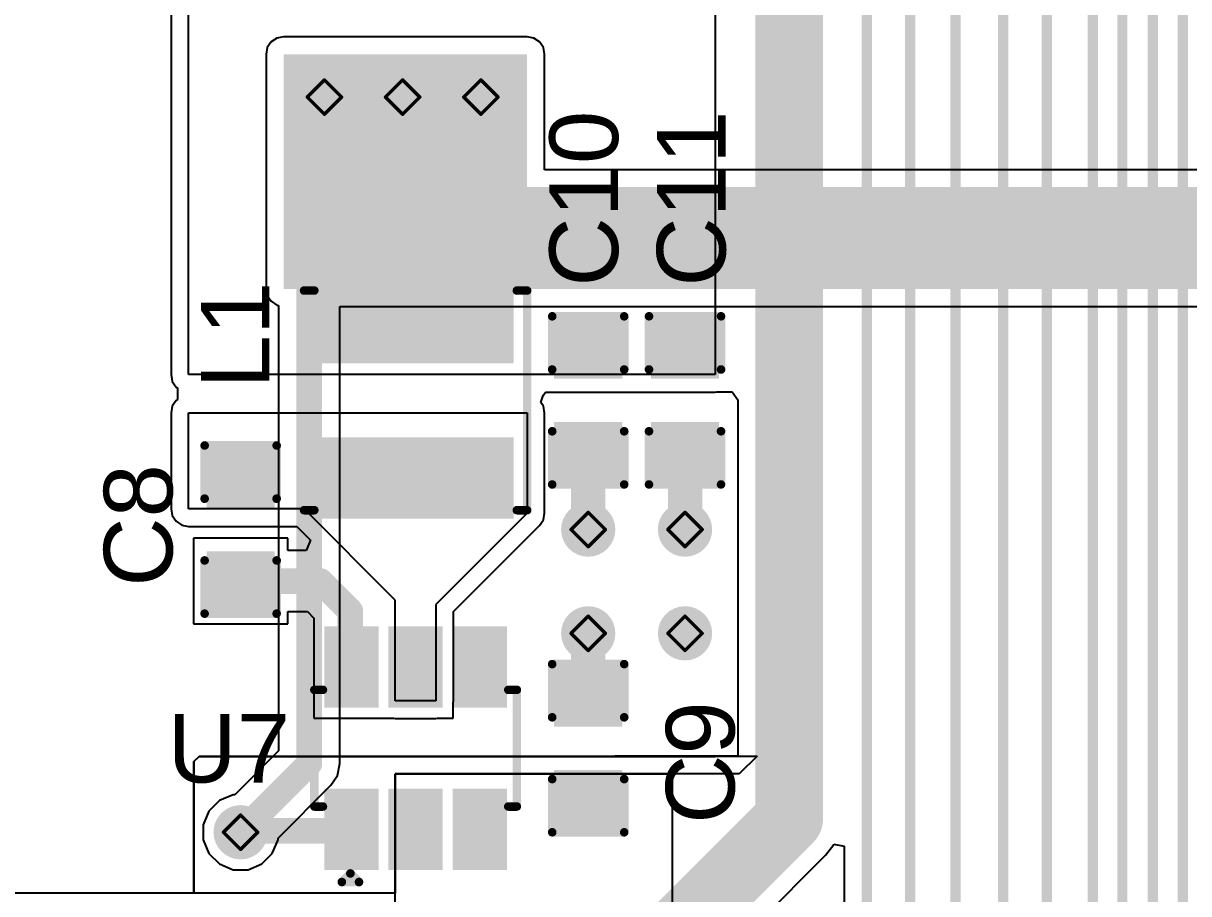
# Model space of a CAD drawing. Header units: inches. Extents: x -31 to 249, y -28 to 261.
# Drawn here: x 20.89 to 38.14, y 42.95 to 55.83 of the extents above; entities that cross this region are included whole.
import ezdxf

# ---------------------------------------------------------------- set-up
doc = ezdxf.new("R2010")
doc.units = ezdxf.units.IN
for name, color, linetype in [('Bottom Layer', 5, 'Continuous'), ('Bottom Solder', 6, 'Continuous'), ('Drill Drawing', 1, 'Continuous'), ('Top Layer', 1, 'Continuous'), ('Top Overlay', 2, 'Continuous'), ('Top Paste', 8, 'Continuous'), ('Top Solder', 216, 'Continuous'), ('Via Holes', 16, 'Continuous')]:
    doc.layers.add(name, color=color, linetype=linetype)
doc.styles.add('Arial', font='', dxfattribs={"height": 0.2})
doc.styles.get('Arial').set_extended_font_data('Arial')

# ---------------------------------------------------------------- blocks, each defined once
blk = doc.blocks.new('C___0603_6')
at = {"layer": 'Top Layer'}
for points in [[(-0.381, 0.445), (-0.381, -0.445), (-1.143, -0.445), (-1.143, 0.445)], [(1.143, 0.445), (1.143, -0.445), (0.381, -0.445), (0.381, 0.445)]]:
    blk.add_hatch(color=1, dxfattribs=at).paths.add_polyline_path(points)
at = {"layer": 'Top Paste'}
for points in [[(-0.381, 0.445), (-0.381, -0.445), (-1.143, -0.445), (-1.143, 0.445)], [(1.143, 0.445), (1.143, -0.445), (0.381, -0.445), (0.381, 0.445)]]:
    blk.add_hatch(color=8, dxfattribs=at).paths.add_polyline_path(points)
at = {"layer": 'Top Solder'}
for points in [[(-0.321, 0.504), (-0.321, -0.504), (-1.203, -0.504), (-1.203, 0.504)], [(1.203, 0.504), (1.203, -0.504), (0.321, -0.504), (0.321, 0.504)]]:
    blk.add_hatch(color=216, dxfattribs=at).paths.add_polyline_path(points)
at = {"layer": 'Top Overlay'}
for points in [[(-0.457, 0.533, 0.127, 0.127, 0), (-1.245, 0.533, 0.127, 0.127, 0)], [(-1.245, -0.533, 0.127, 0.127, 0), (-1.245, 0.533, 0.127, 0.127, 0)], [(1.245, 0.533, 0.127, 0.127, 0), (0.457, 0.533, 0.127, 0.127, 0)], [(1.245, -0.533, 0.127, 0.127, 0), (1.245, 0.533, 0.127, 0.127, 0)], [(-0.457, -0.533, 0.127, 0.127, 0), (-1.245, -0.533, 0.127, 0.127, 0)], [(1.245, -0.533, 0.127, 0.127, 0), (0.457, -0.533, 0.127, 0.127, 0)]]:
    blk.add_lwpolyline(points, format="xyseb", dxfattribs=at)
for points in [[(-1.276, 0.533, 0.0635, 0.0635, 1), (-1.213, 0.533, 0.0635, 0.0635, 1)], [(-1.276, 0.533, 0.0635, 0.0635, 1), (-1.213, 0.533, 0.0635, 0.0635, 1)], [(-0.489, 0.533, 0.0635, 0.0635, 1), (-0.425, 0.533, 0.0635, 0.0635, 1)], [(0.425, 0.533, 0.0635, 0.0635, 1), (0.489, 0.533, 0.0635, 0.0635, 1)], [(1.213, 0.533, 0.0635, 0.0635, 1), (1.276, 0.533, 0.0635, 0.0635, 1)], [(1.213, 0.533, 0.0635, 0.0635, 1), (1.276, 0.533, 0.0635, 0.0635, 1)], [(-1.276, -0.533, 0.0635, 0.0635, 1), (-1.213, -0.533, 0.0635, 0.0635, 1)], [(-1.276, -0.533, 0.0635, 0.0635, 1), (-1.213, -0.533, 0.0635, 0.0635, 1)], [(-0.489, -0.533, 0.0635, 0.0635, 1), (-0.425, -0.533, 0.0635, 0.0635, 1)], [(0.425, -0.533, 0.0635, 0.0635, 1), (0.489, -0.533, 0.0635, 0.0635, 1)], [(1.213, -0.533, 0.0635, 0.0635, 1), (1.276, -0.533, 0.0635, 0.0635, 1)], [(1.213, -0.533, 0.0635, 0.0635, 1), (1.276, -0.533, 0.0635, 0.0635, 1)]]:
    blk.add_lwpolyline(points, format="xyseb", close=True, dxfattribs=at)
blk = doc.blocks.new('C___0603_10')
at = {"layer": 'Top Layer'}
for points in [[(-0.381, 0.445), (-0.381, -0.445), (-1.143, -0.445), (-1.143, 0.445)], [(1.143, 0.445), (1.143, -0.445), (0.381, -0.445), (0.381, 0.445)]]:
    blk.add_hatch(color=1, dxfattribs=at).paths.add_polyline_path(points)
at = {"layer": 'Top Paste'}
for points in [[(-0.381, 0.445), (-0.381, -0.445), (-1.143, -0.445), (-1.143, 0.445)], [(1.143, 0.445), (1.143, -0.445), (0.381, -0.445), (0.381, 0.445)]]:
    blk.add_hatch(color=8, dxfattribs=at).paths.add_polyline_path(points)
at = {"layer": 'Top Solder'}
for points in [[(-0.321, 0.504), (-0.321, -0.504), (-1.203, -0.504), (-1.203, 0.504)], [(1.203, 0.504), (1.203, -0.504), (0.321, -0.504), (0.321, 0.504)]]:
    blk.add_hatch(color=216, dxfattribs=at).paths.add_polyline_path(points)
at = {"layer": 'Top Overlay'}
for points in [[(-1.245, 0.533, 0.127, 0.127, 0), (-0.457, 0.533, 0.127, 0.127, 0)], [(-1.245, 0.533, 0.127, 0.127, 0), (-1.245, -0.533, 0.127, 0.127, 0)], [(0.457, 0.533, 0.127, 0.127, 0), (1.245, 0.533, 0.127, 0.127, 0)], [(1.245, 0.533, 0.127, 0.127, 0), (1.245, -0.533, 0.127, 0.127, 0)], [(-1.245, -0.533, 0.127, 0.127, 0), (-0.457, -0.533, 0.127, 0.127, 0)], [(0.457, -0.533, 0.127, 0.127, 0), (1.245, -0.533, 0.127, 0.127, 0)]]:
    blk.add_lwpolyline(points, format="xyseb", dxfattribs=at)
for points in [[(-1.276, 0.533, 0.0635, 0.0635, 1), (-1.213, 0.533, 0.0635, 0.0635, 1)], [(-1.276, 0.533, 0.0635, 0.0635, 1), (-1.213, 0.533, 0.0635, 0.0635, 1)], [(-0.489, 0.533, 0.0635, 0.0635, 1), (-0.425, 0.533, 0.0635, 0.0635, 1)], [(0.425, 0.533, 0.0635, 0.0635, 1), (0.489, 0.533, 0.0635, 0.0635, 1)], [(1.213, 0.533, 0.0635, 0.0635, 1), (1.276, 0.533, 0.0635, 0.0635, 1)], [(1.213, 0.533, 0.0635, 0.0635, 1), (1.276, 0.533, 0.0635, 0.0635, 1)], [(-1.276, -0.533, 0.0635, 0.0635, 1), (-1.213, -0.533, 0.0635, 0.0635, 1)], [(-1.276, -0.533, 0.0635, 0.0635, 1), (-1.213, -0.533, 0.0635, 0.0635, 1)], [(-0.489, -0.533, 0.0635, 0.0635, 1), (-0.425, -0.533, 0.0635, 0.0635, 1)], [(0.425, -0.533, 0.0635, 0.0635, 1), (0.489, -0.533, 0.0635, 0.0635, 1)], [(1.213, -0.533, 0.0635, 0.0635, 1), (1.276, -0.533, 0.0635, 0.0635, 1)], [(1.213, -0.533, 0.0635, 0.0635, 1), (1.276, -0.533, 0.0635, 0.0635, 1)]]:
    blk.add_lwpolyline(points, format="xyseb", close=True, dxfattribs=at)
blk = doc.blocks.new('C___0603_11')
at = {"layer": 'Top Layer'}
for points in [[(-0.381, 0.445), (-0.381, -0.445), (-1.143, -0.445), (-1.143, 0.445)], [(1.143, 0.445), (1.143, -0.445), (0.381, -0.445), (0.381, 0.445)]]:
    blk.add_hatch(color=1, dxfattribs=at).paths.add_polyline_path(points)
at = {"layer": 'Top Paste'}
for points in [[(-0.381, 0.445), (-0.381, -0.445), (-1.143, -0.445), (-1.143, 0.445)], [(1.143, 0.445), (1.143, -0.445), (0.381, -0.445), (0.381, 0.445)]]:
    blk.add_hatch(color=8, dxfattribs=at).paths.add_polyline_path(points)
at = {"layer": 'Top Solder'}
for points in [[(-0.321, 0.504), (-0.321, -0.504), (-1.203, -0.504), (-1.203, 0.504)], [(1.203, 0.504), (1.203, -0.504), (0.321, -0.504), (0.321, 0.504)]]:
    blk.add_hatch(color=216, dxfattribs=at).paths.add_polyline_path(points)
at = {"layer": 'Top Overlay'}
for points in [[(-1.245, 0.533, 0.127, 0.127, 0), (-0.457, 0.533, 0.127, 0.127, 0)], [(-1.245, 0.533, 0.127, 0.127, 0), (-1.245, -0.533, 0.127, 0.127, 0)], [(0.457, 0.533, 0.127, 0.127, 0), (1.245, 0.533, 0.127, 0.127, 0)], [(1.245, 0.533, 0.127, 0.127, 0), (1.245, -0.533, 0.127, 0.127, 0)], [(-1.245, -0.533, 0.127, 0.127, 0), (-0.457, -0.533, 0.127, 0.127, 0)], [(0.457, -0.533, 0.127, 0.127, 0), (1.245, -0.533, 0.127, 0.127, 0)]]:
    blk.add_lwpolyline(points, format="xyseb", dxfattribs=at)
for points in [[(-1.276, 0.533, 0.0635, 0.0635, 1), (-1.213, 0.533, 0.0635, 0.0635, 1)], [(-1.276, 0.533, 0.0635, 0.0635, 1), (-1.213, 0.533, 0.0635, 0.0635, 1)], [(-0.489, 0.533, 0.0635, 0.0635, 1), (-0.425, 0.533, 0.0635, 0.0635, 1)], [(0.425, 0.533, 0.0635, 0.0635, 1), (0.489, 0.533, 0.0635, 0.0635, 1)], [(1.213, 0.533, 0.0635, 0.0635, 1), (1.276, 0.533, 0.0635, 0.0635, 1)], [(1.213, 0.533, 0.0635, 0.0635, 1), (1.276, 0.533, 0.0635, 0.0635, 1)], [(-1.276, -0.533, 0.0635, 0.0635, 1), (-1.213, -0.533, 0.0635, 0.0635, 1)], [(-1.276, -0.533, 0.0635, 0.0635, 1), (-1.213, -0.533, 0.0635, 0.0635, 1)], [(-0.489, -0.533, 0.0635, 0.0635, 1), (-0.425, -0.533, 0.0635, 0.0635, 1)], [(0.425, -0.533, 0.0635, 0.0635, 1), (0.489, -0.533, 0.0635, 0.0635, 1)], [(1.213, -0.533, 0.0635, 0.0635, 1), (1.276, -0.533, 0.0635, 0.0635, 1)], [(1.213, -0.533, 0.0635, 0.0635, 1), (1.276, -0.533, 0.0635, 0.0635, 1)]]:
    blk.add_lwpolyline(points, format="xyseb", close=True, dxfattribs=at)
blk = doc.blocks.new('TSOT_23_6_16')
at = {"layer": 'Top Layer'}
for points in [[(-1.7, 1.25), (-0.7, 1.25), (-0.7, 0.65), (-1.7, 0.65)], [(0.7, 1.25), (1.7, 1.25), (1.7, 0.65), (0.7, 0.65)], [(-1.7, 0.3), (-0.7, 0.3), (-0.7, -0.3), (-1.7, -0.3)], [(0.7, 0.3), (1.7, 0.3), (1.7, -0.3), (0.7, -0.3)], [(-1.7, -0.65), (-0.7, -0.65), (-0.7, -1.25), (-1.7, -1.25)], [(0.7, -0.65), (1.7, -0.65), (1.7, -1.25), (0.7, -1.25)]]:
    blk.add_hatch(color=1, dxfattribs=at).paths.add_polyline_path(points)
at = {"layer": 'Top Paste'}
for points in [[(-1.7, 1.25), (-0.7, 1.25), (-0.7, 0.65), (-1.7, 0.65)], [(0.7, 1.25), (1.7, 1.25), (1.7, 0.65), (0.7, 0.65)], [(-1.7, 0.3), (-0.7, 0.3), (-0.7, -0.3), (-1.7, -0.3)], [(0.7, 0.3), (1.7, 0.3), (1.7, -0.3), (0.7, -0.3)], [(-1.7, -0.65), (-0.7, -0.65), (-0.7, -1.25), (-1.7, -1.25)], [(0.7, -0.65), (1.7, -0.65), (1.7, -1.25), (0.7, -1.25)]]:
    blk.add_hatch(color=8, dxfattribs=at).paths.add_polyline_path(points)
at = {"layer": 'Top Solder'}
for points in [[(-1.802, 1.352), (-0.598, 1.352), (-0.598, 0.548), (-1.802, 0.548)], [(0.598, 1.352), (1.802, 1.352), (1.802, 0.548), (0.598, 0.548)], [(-1.802, 0.402), (-0.598, 0.402), (-0.598, -0.402), (-1.802, -0.402)], [(0.598, 0.402), (1.802, 0.402), (1.802, -0.402), (0.598, -0.402)], [(-1.802, -0.548), (-0.598, -0.548), (-0.598, -1.352), (-1.802, -1.352)], [(0.598, -0.548), (1.802, -0.548), (1.802, -1.352), (0.598, -1.352)]]:
    blk.add_hatch(color=216, dxfattribs=at).paths.add_polyline_path(points)
at = {"layer": 'Top Overlay'}
for points in [[(-0.864, 1.499, 0.127, 0.127, 0), (-0.864, 1.372, 0.127, 0.127, 0)], [(-0.864, 1.499, 0.127, 0.127, 0), (0.864, 1.499, 0.127, 0.127, 0)], [(0.864, 1.499, 0.127, 0.127, 0), (0.864, 1.372, 0.127, 0.127, 0)], [(-1.981, 1.092, 0.127, 0.127, 0), (-1.854, 0.965, 0.127, 0.127, 0)], [(-1.981, 1.092, 0.127, 0.127, 0), (-1.981, 0.838, 0.127, 0.127, 0)], [(-1.854, 0.965, 0.127, 0.127, 0), (-1.981, 0.838, 0.127, 0.127, 0)], [(-0.864, -1.372, 0.127, 0.127, 0), (-0.864, -1.499, 0.127, 0.127, 0)], [(0.864, -1.372, 0.127, 0.127, 0), (0.864, -1.499, 0.127, 0.127, 0)], [(-0.864, -1.499, 0.127, 0.127, 0), (0.864, -1.499, 0.127, 0.127, 0)]]:
    blk.add_lwpolyline(points, format="xyseb", dxfattribs=at)
for points in [[(-0.895, 1.499, 0.0635, 0.0635, 1), (-0.832, 1.499, 0.0635, 0.0635, 1)], [(-0.895, 1.499, 0.0635, 0.0635, 1), (-0.832, 1.499, 0.0635, 0.0635, 1)], [(0.832, 1.499, 0.0635, 0.0635, 1), (0.895, 1.499, 0.0635, 0.0635, 1)], [(0.832, 1.499, 0.0635, 0.0635, 1), (0.895, 1.499, 0.0635, 0.0635, 1)], [(-0.895, 1.372, 0.0635, 0.0635, 1), (-0.832, 1.372, 0.0635, 0.0635, 1)], [(0.832, 1.372, 0.0635, 0.0635, 1), (0.895, 1.372, 0.0635, 0.0635, 1)], [(-2.013, 1.092, 0.0635, 0.0635, 1), (-1.949, 1.092, 0.0635, 0.0635, 1)], [(-2.013, 1.092, 0.0635, 0.0635, 1), (-1.949, 1.092, 0.0635, 0.0635, 1)], [(-2.013, 0.838, 0.0635, 0.0635, 1), (-1.949, 0.838, 0.0635, 0.0635, 1)], [(-2.013, 0.838, 0.0635, 0.0635, 1), (-1.949, 0.838, 0.0635, 0.0635, 1)], [(-1.886, 0.965, 0.0635, 0.0635, 1), (-1.822, 0.965, 0.0635, 0.0635, 1)], [(-1.886, 0.965, 0.0635, 0.0635, 1), (-1.822, 0.965, 0.0635, 0.0635, 1)], [(-0.895, -1.372, 0.0635, 0.0635, 1), (-0.832, -1.372, 0.0635, 0.0635, 1)], [(0.832, -1.372, 0.0635, 0.0635, 1), (0.895, -1.372, 0.0635, 0.0635, 1)], [(-0.895, -1.499, 0.0635, 0.0635, 1), (-0.832, -1.499, 0.0635, 0.0635, 1)], [(-0.895, -1.499, 0.0635, 0.0635, 1), (-0.832, -1.499, 0.0635, 0.0635, 1)], [(0.832, -1.499, 0.0635, 0.0635, 1), (0.895, -1.499, 0.0635, 0.0635, 1)], [(0.832, -1.499, 0.0635, 0.0635, 1), (0.895, -1.499, 0.0635, 0.0635, 1)]]:
    blk.add_lwpolyline(points, format="xyseb", close=True, dxfattribs=at)
blk = doc.blocks.new('SWPA3015S4R7MT__30')
at = {"layer": 'Top Layer'}
for points in [[(-1.65, 1.35), (-0.65, 1.35), (-0.65, -1.35), (-1.65, -1.35)], [(0.65, 1.35), (1.65, 1.35), (1.65, -1.35), (0.65, -1.35)]]:
    blk.add_hatch(color=1, dxfattribs=at).paths.add_polyline_path(points)
at = {"layer": 'Top Paste'}
for points in [[(-1.65, 1.35), (-0.65, 1.35), (-0.65, -1.35), (-1.65, -1.35)], [(0.65, 1.35), (1.65, 1.35), (1.65, -1.35), (0.65, -1.35)]]:
    blk.add_hatch(color=8, dxfattribs=at).paths.add_polyline_path(points)
at = {"layer": 'Top Solder'}
for points in [[(-1.752, 1.452), (-0.548, 1.452), (-0.548, -1.452), (-1.752, -1.452)], [(0.548, 1.452), (1.752, 1.452), (1.752, -1.452), (0.548, -1.452)]]:
    blk.add_hatch(color=216, dxfattribs=at).paths.add_polyline_path(points)
at = {"layer": 'Top Overlay'}
for points in [[(-1.626, 1.651, 0.127, 0.127, 0), (-1.626, 1.499, 0.127, 0.127, 0)], [(-1.626, 1.651, 0.127, 0.127, 0), (1.626, 1.651, 0.127, 0.127, 0)], [(1.626, 1.651, 0.127, 0.127, 0), (1.626, 1.499, 0.127, 0.127, 0)], [(-1.626, -1.499, 0.127, 0.127, 0), (-1.626, -1.651, 0.127, 0.127, 0)], [(1.626, -1.499, 0.127, 0.127, 0), (1.626, -1.651, 0.127, 0.127, 0)], [(-1.626, -1.651, 0.127, 0.127, 0), (1.626, -1.651, 0.127, 0.127, 0)]]:
    blk.add_lwpolyline(points, format="xyseb", dxfattribs=at)
for points in [[(-1.657, 1.651, 0.0635, 0.0635, 1), (-1.594, 1.651, 0.0635, 0.0635, 1)], [(-1.657, 1.651, 0.0635, 0.0635, 1), (-1.594, 1.651, 0.0635, 0.0635, 1)], [(-1.657, 1.499, 0.0635, 0.0635, 1), (-1.594, 1.499, 0.0635, 0.0635, 1)], [(1.594, 1.651, 0.0635, 0.0635, 1), (1.657, 1.651, 0.0635, 0.0635, 1)], [(1.594, 1.651, 0.0635, 0.0635, 1), (1.657, 1.651, 0.0635, 0.0635, 1)], [(1.594, 1.499, 0.0635, 0.0635, 1), (1.657, 1.499, 0.0635, 0.0635, 1)], [(-1.657, -1.499, 0.0635, 0.0635, 1), (-1.594, -1.499, 0.0635, 0.0635, 1)], [(1.594, -1.499, 0.0635, 0.0635, 1), (1.657, -1.499, 0.0635, 0.0635, 1)], [(-1.657, -1.651, 0.0635, 0.0635, 1), (-1.594, -1.651, 0.0635, 0.0635, 1)], [(-1.657, -1.651, 0.0635, 0.0635, 1), (-1.594, -1.651, 0.0635, 0.0635, 1)], [(1.594, -1.651, 0.0635, 0.0635, 1), (1.657, -1.651, 0.0635, 0.0635, 1)], [(1.594, -1.651, 0.0635, 0.0635, 1), (1.657, -1.651, 0.0635, 0.0635, 1)]]:
    blk.add_lwpolyline(points, format="xyseb", close=True, dxfattribs=at)
blk = doc.blocks.new('C___0603_35')
at = {"layer": 'Top Layer'}
for points in [[(-0.381, 0.445), (-0.381, -0.445), (-1.143, -0.445), (-1.143, 0.445)], [(1.143, 0.445), (1.143, -0.445), (0.381, -0.445), (0.381, 0.445)]]:
    blk.add_hatch(color=1, dxfattribs=at).paths.add_polyline_path(points)
at = {"layer": 'Top Paste'}
for points in [[(-0.381, 0.445), (-0.381, -0.445), (-1.143, -0.445), (-1.143, 0.445)], [(1.143, 0.445), (1.143, -0.445), (0.381, -0.445), (0.381, 0.445)]]:
    blk.add_hatch(color=8, dxfattribs=at).paths.add_polyline_path(points)
at = {"layer": 'Top Solder'}
for points in [[(-0.321, 0.504), (-0.321, -0.504), (-1.203, -0.504), (-1.203, 0.504)], [(1.203, 0.504), (1.203, -0.504), (0.321, -0.504), (0.321, 0.504)]]:
    blk.add_hatch(color=216, dxfattribs=at).paths.add_polyline_path(points)
at = {"layer": 'Top Overlay'}
for points in [[(-0.457, 0.533, 0.127, 0.127, 0), (-1.245, 0.533, 0.127, 0.127, 0)], [(-1.245, -0.533, 0.127, 0.127, 0), (-1.245, 0.533, 0.127, 0.127, 0)], [(1.245, 0.533, 0.127, 0.127, 0), (0.457, 0.533, 0.127, 0.127, 0)], [(1.245, -0.533, 0.127, 0.127, 0), (1.245, 0.533, 0.127, 0.127, 0)], [(-0.457, -0.533, 0.127, 0.127, 0), (-1.245, -0.533, 0.127, 0.127, 0)], [(1.245, -0.533, 0.127, 0.127, 0), (0.457, -0.533, 0.127, 0.127, 0)]]:
    blk.add_lwpolyline(points, format="xyseb", dxfattribs=at)
for points in [[(-1.276, 0.533, 0.0635, 0.0635, 1), (-1.213, 0.533, 0.0635, 0.0635, 1)], [(-1.276, 0.533, 0.0635, 0.0635, 1), (-1.213, 0.533, 0.0635, 0.0635, 1)], [(-0.489, 0.533, 0.0635, 0.0635, 1), (-0.425, 0.533, 0.0635, 0.0635, 1)], [(0.425, 0.533, 0.0635, 0.0635, 1), (0.489, 0.533, 0.0635, 0.0635, 1)], [(1.213, 0.533, 0.0635, 0.0635, 1), (1.276, 0.533, 0.0635, 0.0635, 1)], [(1.213, 0.533, 0.0635, 0.0635, 1), (1.276, 0.533, 0.0635, 0.0635, 1)], [(-1.276, -0.533, 0.0635, 0.0635, 1), (-1.213, -0.533, 0.0635, 0.0635, 1)], [(-1.276, -0.533, 0.0635, 0.0635, 1), (-1.213, -0.533, 0.0635, 0.0635, 1)], [(-0.489, -0.533, 0.0635, 0.0635, 1), (-0.425, -0.533, 0.0635, 0.0635, 1)], [(0.425, -0.533, 0.0635, 0.0635, 1), (0.489, -0.533, 0.0635, 0.0635, 1)], [(1.213, -0.533, 0.0635, 0.0635, 1), (1.276, -0.533, 0.0635, 0.0635, 1)], [(1.213, -0.533, 0.0635, 0.0635, 1), (1.276, -0.533, 0.0635, 0.0635, 1)]]:
    blk.add_lwpolyline(points, format="xyseb", close=True, dxfattribs=at)

msp = doc.modelspace()

# ---------------------------------------------------------------- hatches: boundary and pattern name
at = {"layer": 'Bottom Layer'}
for points in [[(24.74, 51.898), (28.346, 51.898), (28.346, 55.372), (24.74, 55.372)], [(24.74, 51.898), (59.22, 51.898), (59.22, 53.404), (24.74, 53.404)]]:
    msp.add_hatch(color=5, dxfattribs=at).paths.add_polyline_path(points)
h = msp.add_hatch(color=5, dxfattribs=at)
edge = h.paths.add_edge_path()
edge.add_arc((25.345, 54.737), 0.3, 0, 360)
h = msp.add_hatch(color=5, dxfattribs=at)
edge = h.paths.add_edge_path()
edge.add_arc((26.503, 54.737), 0.3, 0, 360)
h = msp.add_hatch(color=5, dxfattribs=at)
edge = h.paths.add_edge_path()
edge.add_arc((27.661, 54.737), 0.3, 0, 360)
h = msp.add_hatch(color=5, dxfattribs=at)
edge = h.paths.add_edge_path()
edge.add_arc((29.25, 48.336), 0.3, 0, 360)
h = msp.add_hatch(color=5, dxfattribs=at)
edge = h.paths.add_edge_path()
edge.add_arc((30.683, 48.336), 0.3, 0, 360)
h = msp.add_hatch(color=5, dxfattribs=at)
edge = h.paths.add_edge_path()
edge.add_arc((29.25, 46.8), 0.3, 0, 360)
h = msp.add_hatch(color=5, dxfattribs=at)
edge = h.paths.add_edge_path()
edge.add_arc((30.683, 46.8), 0.3, 0, 360)
h = msp.add_hatch(color=5, dxfattribs=at)
edge = h.paths.add_edge_path()
edge.add_arc((24.105, 43.856), 0.3, 0, 360)
at = {"layer": 'Bottom Solder'}
h = msp.add_hatch(color=6, dxfattribs=at)
edge = h.paths.add_edge_path()
edge.add_arc((25.345, 54.737), 0.402, 0, 360)
h = msp.add_hatch(color=6, dxfattribs=at)
edge = h.paths.add_edge_path()
edge.add_arc((26.503, 54.737), 0.402, 0, 360)
h = msp.add_hatch(color=6, dxfattribs=at)
edge = h.paths.add_edge_path()
edge.add_arc((27.661, 54.737), 0.402, 0, 360)
h = msp.add_hatch(color=6, dxfattribs=at)
edge = h.paths.add_edge_path()
edge.add_arc((29.25, 48.336), 0.402, 0, 360)
h = msp.add_hatch(color=6, dxfattribs=at)
edge = h.paths.add_edge_path()
edge.add_arc((30.683, 48.336), 0.402, 0, 360)
h = msp.add_hatch(color=6, dxfattribs=at)
edge = h.paths.add_edge_path()
edge.add_arc((29.25, 46.8), 0.402, 0, 360)
h = msp.add_hatch(color=6, dxfattribs=at)
edge = h.paths.add_edge_path()
edge.add_arc((30.683, 46.8), 0.402, 0, 360)
h = msp.add_hatch(color=6, dxfattribs=at)
edge = h.paths.add_edge_path()
edge.add_arc((24.105, 43.856), 0.402, 0, 360)
at = {"layer": 'Top Layer'}
h = msp.add_hatch(color=1, dxfattribs=at)
edge = h.paths.add_edge_path()
edge.add_arc((25.345, 54.737), 0.3, 0, 360)
h = msp.add_hatch(color=1, dxfattribs=at)
edge = h.paths.add_edge_path()
edge.add_arc((26.503, 54.737), 0.3, 0, 360)
h = msp.add_hatch(color=1, dxfattribs=at)
edge = h.paths.add_edge_path()
edge.add_arc((27.661, 54.737), 0.3, 0, 360)
h = msp.add_hatch(color=1, dxfattribs=at)
edge = h.paths.add_edge_path()
edge.add_arc((29.25, 48.336), 0.3, 0, 360)
h = msp.add_hatch(color=1, dxfattribs=at)
edge = h.paths.add_edge_path()
edge.add_arc((30.683, 48.336), 0.3, 0, 360)
h = msp.add_hatch(color=1, dxfattribs=at)
edge = h.paths.add_edge_path()
edge.add_arc((29.25, 46.8), 0.3, 0, 360)
h = msp.add_hatch(color=1, dxfattribs=at)
edge = h.paths.add_edge_path()
edge.add_arc((30.683, 46.8), 0.3, 0, 360)
h = msp.add_hatch(color=1, dxfattribs=at)
edge = h.paths.add_edge_path()
edge.add_arc((24.105, 43.856), 0.3, 0, 360)
at = {"layer": 'Top Solder'}
h = msp.add_hatch(color=216, dxfattribs=at)
edge = h.paths.add_edge_path()
edge.add_arc((25.345, 54.737), 0.402, 0, 360)
h = msp.add_hatch(color=216, dxfattribs=at)
edge = h.paths.add_edge_path()
edge.add_arc((26.503, 54.737), 0.402, 0, 360)
h = msp.add_hatch(color=216, dxfattribs=at)
edge = h.paths.add_edge_path()
edge.add_arc((27.661, 54.737), 0.402, 0, 360)
h = msp.add_hatch(color=216, dxfattribs=at)
edge = h.paths.add_edge_path()
edge.add_arc((29.25, 48.336), 0.402, 0, 360)
h = msp.add_hatch(color=216, dxfattribs=at)
edge = h.paths.add_edge_path()
edge.add_arc((30.683, 48.336), 0.402, 0, 360)
h = msp.add_hatch(color=216, dxfattribs=at)
edge = h.paths.add_edge_path()
edge.add_arc((29.25, 46.8), 0.402, 0, 360)
h = msp.add_hatch(color=216, dxfattribs=at)
edge = h.paths.add_edge_path()
edge.add_arc((30.683, 46.8), 0.402, 0, 360)
h = msp.add_hatch(color=216, dxfattribs=at)
edge = h.paths.add_edge_path()
edge.add_arc((24.105, 43.856), 0.402, 0, 360)
at = {"layer": 'Via Holes'}
h = msp.add_hatch(color=7, dxfattribs=at)
edge = h.paths.add_edge_path()
edge.add_arc((25.345, 54.737), 0.15, 0, 360)
h = msp.add_hatch(color=7, dxfattribs=at)
edge = h.paths.add_edge_path()
edge.add_arc((26.503, 54.737), 0.15, 0, 360)
h = msp.add_hatch(color=7, dxfattribs=at)
edge = h.paths.add_edge_path()
edge.add_arc((27.661, 54.737), 0.15, 0, 360)
h = msp.add_hatch(color=7, dxfattribs=at)
edge = h.paths.add_edge_path()
edge.add_arc((29.25, 48.336), 0.15, 0, 360)
h = msp.add_hatch(color=7, dxfattribs=at)
edge = h.paths.add_edge_path()
edge.add_arc((30.683, 48.336), 0.15, 0, 360)
h = msp.add_hatch(color=7, dxfattribs=at)
edge = h.paths.add_edge_path()
edge.add_arc((29.25, 46.8), 0.15, 0, 360)
h = msp.add_hatch(color=7, dxfattribs=at)
edge = h.paths.add_edge_path()
edge.add_arc((30.683, 46.8), 0.15, 0, 360)
h = msp.add_hatch(color=7, dxfattribs=at)
edge = h.paths.add_edge_path()
edge.add_arc((24.105, 43.856), 0.15, 0, 360)

# ---------------------------------------------------------------- linework, layer by layer
at = {"layer": 'Bottom Layer'}
for p, q in [((24.556, 55.555), (24.5, 55.471)), ((24.64, 55.611), (24.556, 55.555)), ((24.74, 55.631), (24.64, 55.611)), ((28.346, 55.631), (24.74, 55.631)), ((28.446, 55.611), (28.346, 55.631)), ((28.53, 55.555), (28.446, 55.611)), ((28.586, 55.471), (28.53, 55.555)), ((24.5, 55.471), (24.481, 55.372)), ((28.605, 55.372), (28.586, 55.471)), ((24.481, 55.372), (24.481, 53.404)), ((28.605, 53.662), (28.605, 55.372)), ((47.259, 53.662), (28.605, 53.662)), ((24.481, 53.404), (24.481, 51.898)), ((24.481, 51.898), (24.5, 51.799)), ((24.5, 51.799), (24.556, 51.715)), ((24.556, 51.715), (24.64, 51.659)), ((24.64, 51.659), (24.667, 51.654)), ((24.667, 51.654), (24.667, 45.059)), ((25.574, 44.872), (25.574, 51.639)), ((25.574, 51.639), (59.22, 51.639)), ((24.667, 45.059), (24.018, 44.41)), ((25.539, 44.698), (25.574, 44.872)), ((25.441, 44.551), (25.539, 44.698)), ((24.659, 43.769), (25.441, 44.551)), ((25.441, 44.551), (25.441, 44.551)), ((23.994, 44.41), (23.791, 44.325)), ((24.018, 44.41), (23.994, 44.41)), ((23.635, 44.169), (23.551, 43.966)), ((23.791, 44.325), (23.635, 44.169)), ((23.551, 43.966), (23.551, 43.745)), ((23.551, 43.745), (23.635, 43.542)), ((24.574, 43.542), (24.659, 43.745)), ((24.659, 43.745), (24.659, 43.769)), ((23.635, 43.542), (23.791, 43.386)), ((24.418, 43.386), (24.574, 43.542)), ((23.791, 43.386), (23.994, 43.302)), ((23.994, 43.302), (24.215, 43.302)), ((24.215, 43.302), (24.418, 43.386))]:
    msp.add_line(p, q, dxfattribs=at)
for points in [[(25.121, 44.872, 0.381, 0.381, 0), (25.121, 52.279, 0.381, 0.381, 0)], [(24.105, 43.856, 0.381, 0.381, 0), (25.121, 44.872, 0.381, 0.381, 0)]]:
    msp.add_lwpolyline(points, format="xyseb", dxfattribs=at)
for points in [[(25.025, 52.279, 0.191, 0.191, 1), (25.216, 52.279, 0.191, 0.191, 1)], [(25.025, 44.872, 0.191, 0.191, 1), (25.216, 44.872, 0.191, 0.191, 1)], [(25.025, 44.872, 0.191, 0.191, 1), (25.216, 44.872, 0.191, 0.191, 1)], [(24.009, 43.856, 0.191, 0.191, 1), (24.2, 43.856, 0.191, 0.191, 1)]]:
    msp.add_lwpolyline(points, format="xyseb", close=True, dxfattribs=at)
at = {"layer": 'Drill Drawing'}
for points in [[(25.091, 54.737, 0.0508, 0.0508, 0), (25.345, 54.991, 0.0508, 0.0508, 0)], [(25.345, 54.991, 0.0508, 0.0508, 0), (25.599, 54.737, 0.0508, 0.0508, 0)], [(26.249, 54.737, 0.0508, 0.0508, 0), (26.503, 54.991, 0.0508, 0.0508, 0)], [(26.503, 54.991, 0.0508, 0.0508, 0), (26.757, 54.737, 0.0508, 0.0508, 0)], [(27.407, 54.737, 0.0508, 0.0508, 0), (27.661, 54.991, 0.0508, 0.0508, 0)], [(27.661, 54.991, 0.0508, 0.0508, 0), (27.915, 54.737, 0.0508, 0.0508, 0)], [(25.091, 54.737, 0.0508, 0.0508, 0), (25.345, 54.483, 0.0508, 0.0508, 0)], [(25.345, 54.483, 0.0508, 0.0508, 0), (25.599, 54.737, 0.0508, 0.0508, 0)], [(26.249, 54.737, 0.0508, 0.0508, 0), (26.503, 54.483, 0.0508, 0.0508, 0)], [(26.503, 54.483, 0.0508, 0.0508, 0), (26.757, 54.737, 0.0508, 0.0508, 0)], [(27.407, 54.737, 0.0508, 0.0508, 0), (27.661, 54.483, 0.0508, 0.0508, 0)], [(27.661, 54.483, 0.0508, 0.0508, 0), (27.915, 54.737, 0.0508, 0.0508, 0)], [(28.996, 48.336, 0.0508, 0.0508, 0), (29.25, 48.59, 0.0508, 0.0508, 0)], [(29.25, 48.59, 0.0508, 0.0508, 0), (29.504, 48.336, 0.0508, 0.0508, 0)], [(30.429, 48.336, 0.0508, 0.0508, 0), (30.683, 48.59, 0.0508, 0.0508, 0)], [(30.683, 48.59, 0.0508, 0.0508, 0), (30.937, 48.336, 0.0508, 0.0508, 0)], [(28.996, 48.336, 0.0508, 0.0508, 0), (29.25, 48.082, 0.0508, 0.0508, 0)], [(29.25, 48.082, 0.0508, 0.0508, 0), (29.504, 48.336, 0.0508, 0.0508, 0)], [(30.429, 48.336, 0.0508, 0.0508, 0), (30.683, 48.082, 0.0508, 0.0508, 0)], [(30.683, 48.082, 0.0508, 0.0508, 0), (30.937, 48.336, 0.0508, 0.0508, 0)], [(28.996, 46.8, 0.0508, 0.0508, 0), (29.25, 47.054, 0.0508, 0.0508, 0)], [(29.25, 47.054, 0.0508, 0.0508, 0), (29.504, 46.8, 0.0508, 0.0508, 0)], [(30.429, 46.8, 0.0508, 0.0508, 0), (30.683, 47.054, 0.0508, 0.0508, 0)], [(30.683, 47.054, 0.0508, 0.0508, 0), (30.937, 46.8, 0.0508, 0.0508, 0)], [(28.996, 46.8, 0.0508, 0.0508, 0), (29.25, 46.546, 0.0508, 0.0508, 0)], [(29.25, 46.546, 0.0508, 0.0508, 0), (29.504, 46.8, 0.0508, 0.0508, 0)], [(30.429, 46.8, 0.0508, 0.0508, 0), (30.683, 46.546, 0.0508, 0.0508, 0)], [(30.683, 46.546, 0.0508, 0.0508, 0), (30.937, 46.8, 0.0508, 0.0508, 0)], [(23.851, 43.856, 0.0508, 0.0508, 0), (24.105, 44.11, 0.0508, 0.0508, 0)], [(24.105, 44.11, 0.0508, 0.0508, 0), (24.359, 43.856, 0.0508, 0.0508, 0)], [(23.851, 43.856, 0.0508, 0.0508, 0), (24.105, 43.602, 0.0508, 0.0508, 0)], [(24.105, 43.602, 0.0508, 0.0508, 0), (24.359, 43.856, 0.0508, 0.0508, 0)]]:
    msp.add_lwpolyline(points, format="xyseb", dxfattribs=at)
for points in [[(25.333, 54.991, 0.0254, 0.0254, 1), (25.358, 54.991, 0.0254, 0.0254, 1)], [(25.333, 54.991, 0.0254, 0.0254, 1), (25.358, 54.991, 0.0254, 0.0254, 1)], [(26.49, 54.991, 0.0254, 0.0254, 1), (26.516, 54.991, 0.0254, 0.0254, 1)], [(26.49, 54.991, 0.0254, 0.0254, 1), (26.516, 54.991, 0.0254, 0.0254, 1)], [(27.648, 54.991, 0.0254, 0.0254, 1), (27.673, 54.991, 0.0254, 0.0254, 1)], [(27.648, 54.991, 0.0254, 0.0254, 1), (27.673, 54.991, 0.0254, 0.0254, 1)], [(25.079, 54.737, 0.0254, 0.0254, 1), (25.104, 54.737, 0.0254, 0.0254, 1)], [(25.079, 54.737, 0.0254, 0.0254, 1), (25.104, 54.737, 0.0254, 0.0254, 1)], [(25.587, 54.737, 0.0254, 0.0254, 1), (25.612, 54.737, 0.0254, 0.0254, 1)], [(25.587, 54.737, 0.0254, 0.0254, 1), (25.612, 54.737, 0.0254, 0.0254, 1)], [(26.236, 54.737, 0.0254, 0.0254, 1), (26.262, 54.737, 0.0254, 0.0254, 1)], [(26.236, 54.737, 0.0254, 0.0254, 1), (26.262, 54.737, 0.0254, 0.0254, 1)], [(26.744, 54.737, 0.0254, 0.0254, 1), (26.77, 54.737, 0.0254, 0.0254, 1)], [(26.744, 54.737, 0.0254, 0.0254, 1), (26.77, 54.737, 0.0254, 0.0254, 1)], [(27.394, 54.737, 0.0254, 0.0254, 1), (27.419, 54.737, 0.0254, 0.0254, 1)], [(27.394, 54.737, 0.0254, 0.0254, 1), (27.419, 54.737, 0.0254, 0.0254, 1)], [(27.902, 54.737, 0.0254, 0.0254, 1), (27.927, 54.737, 0.0254, 0.0254, 1)], [(27.902, 54.737, 0.0254, 0.0254, 1), (27.927, 54.737, 0.0254, 0.0254, 1)], [(25.333, 54.483, 0.0254, 0.0254, 1), (25.358, 54.483, 0.0254, 0.0254, 1)], [(25.333, 54.483, 0.0254, 0.0254, 1), (25.358, 54.483, 0.0254, 0.0254, 1)], [(26.49, 54.483, 0.0254, 0.0254, 1), (26.516, 54.483, 0.0254, 0.0254, 1)], [(26.49, 54.483, 0.0254, 0.0254, 1), (26.516, 54.483, 0.0254, 0.0254, 1)], [(27.648, 54.483, 0.0254, 0.0254, 1), (27.673, 54.483, 0.0254, 0.0254, 1)], [(27.648, 54.483, 0.0254, 0.0254, 1), (27.673, 54.483, 0.0254, 0.0254, 1)], [(29.238, 48.59, 0.0254, 0.0254, 1), (29.263, 48.59, 0.0254, 0.0254, 1)], [(29.238, 48.59, 0.0254, 0.0254, 1), (29.263, 48.59, 0.0254, 0.0254, 1)], [(30.671, 48.59, 0.0254, 0.0254, 1), (30.696, 48.59, 0.0254, 0.0254, 1)], [(30.671, 48.59, 0.0254, 0.0254, 1), (30.696, 48.59, 0.0254, 0.0254, 1)], [(28.984, 48.336, 0.0254, 0.0254, 1), (29.009, 48.336, 0.0254, 0.0254, 1)], [(28.984, 48.336, 0.0254, 0.0254, 1), (29.009, 48.336, 0.0254, 0.0254, 1)], [(29.492, 48.336, 0.0254, 0.0254, 1), (29.517, 48.336, 0.0254, 0.0254, 1)], [(29.492, 48.336, 0.0254, 0.0254, 1), (29.517, 48.336, 0.0254, 0.0254, 1)], [(30.417, 48.336, 0.0254, 0.0254, 1), (30.442, 48.336, 0.0254, 0.0254, 1)], [(30.417, 48.336, 0.0254, 0.0254, 1), (30.442, 48.336, 0.0254, 0.0254, 1)], [(30.925, 48.336, 0.0254, 0.0254, 1), (30.95, 48.336, 0.0254, 0.0254, 1)], [(30.925, 48.336, 0.0254, 0.0254, 1), (30.95, 48.336, 0.0254, 0.0254, 1)], [(29.238, 48.082, 0.0254, 0.0254, 1), (29.263, 48.082, 0.0254, 0.0254, 1)], [(29.238, 48.082, 0.0254, 0.0254, 1), (29.263, 48.082, 0.0254, 0.0254, 1)], [(30.671, 48.082, 0.0254, 0.0254, 1), (30.696, 48.082, 0.0254, 0.0254, 1)], [(30.671, 48.082, 0.0254, 0.0254, 1), (30.696, 48.082, 0.0254, 0.0254, 1)], [(29.238, 47.054, 0.0254, 0.0254, 1), (29.263, 47.054, 0.0254, 0.0254, 1)], [(29.238, 47.054, 0.0254, 0.0254, 1), (29.263, 47.054, 0.0254, 0.0254, 1)], [(30.671, 47.054, 0.0254, 0.0254, 1), (30.696, 47.054, 0.0254, 0.0254, 1)], [(30.671, 47.054, 0.0254, 0.0254, 1), (30.696, 47.054, 0.0254, 0.0254, 1)], [(28.984, 46.8, 0.0254, 0.0254, 1), (29.009, 46.8, 0.0254, 0.0254, 1)], [(28.984, 46.8, 0.0254, 0.0254, 1), (29.009, 46.8, 0.0254, 0.0254, 1)], [(29.492, 46.8, 0.0254, 0.0254, 1), (29.517, 46.8, 0.0254, 0.0254, 1)], [(29.492, 46.8, 0.0254, 0.0254, 1), (29.517, 46.8, 0.0254, 0.0254, 1)], [(30.417, 46.8, 0.0254, 0.0254, 1), (30.442, 46.8, 0.0254, 0.0254, 1)], [(30.417, 46.8, 0.0254, 0.0254, 1), (30.442, 46.8, 0.0254, 0.0254, 1)], [(30.925, 46.8, 0.0254, 0.0254, 1), (30.95, 46.8, 0.0254, 0.0254, 1)], [(30.925, 46.8, 0.0254, 0.0254, 1), (30.95, 46.8, 0.0254, 0.0254, 1)], [(29.238, 46.546, 0.0254, 0.0254, 1), (29.263, 46.546, 0.0254, 0.0254, 1)], [(29.238, 46.546, 0.0254, 0.0254, 1), (29.263, 46.546, 0.0254, 0.0254, 1)], [(30.671, 46.546, 0.0254, 0.0254, 1), (30.696, 46.546, 0.0254, 0.0254, 1)], [(30.671, 46.546, 0.0254, 0.0254, 1), (30.696, 46.546, 0.0254, 0.0254, 1)], [(24.092, 44.11, 0.0254, 0.0254, 1), (24.117, 44.11, 0.0254, 0.0254, 1)], [(24.092, 44.11, 0.0254, 0.0254, 1), (24.117, 44.11, 0.0254, 0.0254, 1)], [(23.838, 43.856, 0.0254, 0.0254, 1), (23.863, 43.856, 0.0254, 0.0254, 1)], [(23.838, 43.856, 0.0254, 0.0254, 1), (23.863, 43.856, 0.0254, 0.0254, 1)], [(24.346, 43.856, 0.0254, 0.0254, 1), (24.371, 43.856, 0.0254, 0.0254, 1)], [(24.346, 43.856, 0.0254, 0.0254, 1), (24.371, 43.856, 0.0254, 0.0254, 1)], [(24.092, 43.602, 0.0254, 0.0254, 1), (24.117, 43.602, 0.0254, 0.0254, 1)], [(24.092, 43.602, 0.0254, 0.0254, 1), (24.117, 43.602, 0.0254, 0.0254, 1)]]:
    msp.add_lwpolyline(points, format="xyseb", close=True, dxfattribs=at)
at = {"layer": 'Top Layer'}
for p, q in [((23.075, 59.083), (23.075, 50.629)), ((23.334, 50.629), (23.334, 59.083)), ((31.128, 59.083), (31.128, 50.629)), ((23.075, 50.629), (23.094, 50.53)), ((31.128, 50.629), (23.334, 50.629)), ((23.094, 50.53), (23.151, 50.446)), ((23.151, 50.446), (23.169, 50.433)), ((23.169, 50.433), (23.169, 50.259)), ((31.128, 50.37), (31.153, 50.375)), ((31.153, 50.375), (31.382, 50.375)), ((31.382, 50.375), (31.466, 50.257)), ((23.151, 50.247), (23.094, 50.163)), ((23.169, 50.259), (23.151, 50.247)), ((28.549, 50.218), (28.583, 50.322)), ((28.586, 50.163), (28.549, 50.218)), ((28.583, 50.322), (28.616, 50.37)), ((28.616, 50.37), (31.128, 50.37)), ((31.466, 50.257), (31.466, 44.983)), ((23.094, 50.163), (23.075, 50.063)), ((23.075, 50.063), (23.075, 48.641)), ((23.334, 48.641), (23.334, 50.063)), ((23.334, 50.063), (28.346, 50.063)), ((28.346, 50.063), (28.346, 48.58)), ((28.605, 50.063), (28.586, 50.163)), ((28.605, 48.58), (28.605, 50.063)), ((23.075, 48.641), (23.094, 48.542)), ((23.094, 48.542), (23.151, 48.458)), ((25.044, 48.641), (23.334, 48.641)), ((26.395, 47.29), (25.044, 48.641)), ((28.346, 48.58), (26.995, 47.229)), ((28.53, 48.397), (28.586, 48.481)), ((28.586, 48.481), (28.605, 48.58)), ((23.151, 48.458), (23.235, 48.402)), ((23.235, 48.402), (23.334, 48.382)), ((23.334, 48.382), (24.937, 48.382)), ((24.937, 48.382), (25.139, 48.18)), ((27.254, 47.122), (28.53, 48.397)), ((24.803, 48.209), (23.406, 48.209)), ((23.406, 48.209), (23.406, 46.939)), ((24.803, 48.027), (24.803, 48.209)), ((25.139, 48.18), (25.076, 48.027)), ((25.076, 48.027), (24.803, 48.027)), ((26.395, 45.8), (26.395, 47.29)), ((24.803, 46.939), (24.803, 47.121)), ((24.803, 47.121), (25.095, 47.121)), ((25.095, 47.121), (25.191, 47.024)), ((26.995, 47.229), (26.995, 45.8)), ((27.254, 45.8), (27.254, 47.122)), ((23.406, 46.939), (24.803, 46.939)), ((25.191, 47.024), (25.191, 45.546)), ((26.995, 45.8), (26.395, 45.8)), ((27.249, 45.775), (27.254, 45.8)), ((27.249, 45.546), (27.249, 45.775)), ((25.191, 45.546), (26.37, 45.546)), ((26.37, 45.546), (26.395, 45.541)), ((26.995, 45.541), (27.02, 45.546)), ((27.02, 45.546), (27.249, 45.546)), ((26.395, 45.541), (26.995, 45.541)), ((23.413, 44.902), (23.489, 44.978)), ((23.489, 44.978), (23.413, 44.902)), ((23.413, 42.956), (23.413, 44.902)), ((23.413, 44.902), (23.413, 42.956)), ((23.489, 44.978), (31.128, 44.978)), ((29.642, 44.978), (23.489, 44.978)), ((31.128, 44.978), (29.642, 44.983)), ((29.642, 44.983), (31.75, 44.983)), ((31.466, 44.983), (29.642, 44.983)), ((29.642, 44.983), (29.642, 44.983)), ((29.642, 44.983), (29.642, 44.978)), ((31.75, 44.983), (31.486, 44.719)), ((31.486, 44.719), (26.395, 44.719)), ((26.395, 44.719), (26.395, 42.956)), ((26.395, 42.697), (26.395, 44.719)), ((26.395, 44.719), (30.492, 44.719)), ((30.492, 44.719), (30.492, 36.89)), ((32.764, 43.518), (32.885, 43.675)), ((32.885, 43.675), (32.887, 43.68)), ((32.887, 43.68), (33.039, 43.65)), ((33.039, 43.65), (33.039, 32.558)), ((30.751, 41.505), (32.764, 43.518)), ((23.413, 42.956), (13.204, 42.956)), ((26.395, 42.956), (23.413, 42.956)), ((26.395, 42.956), (26.395, 42.956))]:
    msp.add_line(p, q, dxfattribs=at)
for points in [[(38.05, 15.316, 0.152, 0.152, 0), (38.05, 73.997, 0.152, 0.152, 0)], [(37.608, 15.074, 0.152, 0.152, 0), (37.608, 73.771, 0.152, 0.152, 0)], [(37.156, 18.238, 0.152, 0.152, 0), (37.156, 73.154, 0.152, 0.152, 0)], [(36.72, 20.802, 0.152, 0.152, 0), (36.72, 72.481, 0.152, 0.152, 0)], [(32.226, 44.056, 1, 1, 0), (32.226, 69.806, 1, 1, 0)], [(33.376, 32.111, 0.152, 0.152, 0), (33.376, 59.39, 0.152, 0.152, 0)], [(34.015, 30.927, 0.152, 0.152, 0), (34.015, 59.087, 0.152, 0.152, 0)], [(34.685, 32.097, 0.152, 0.152, 0), (34.685, 58.43, 0.152, 0.152, 0)], [(35.392, 30.927, 0.152, 0.152, 0), (35.392, 57.656, 0.152, 0.152, 0)], [(36.038, 32.073, 0.152, 0.152, 0), (36.038, 56.862, 0.152, 0.152, 0)], [(29.25, 48.336, 0.508, 0.508, 0), (29.25, 49.486, 0.508, 0.508, 0)], [(30.683, 48.336, 0.508, 0.508, 0), (30.683, 49.486, 0.508, 0.508, 0)], [(24.105, 47.574, 0.381, 0.381, 0), (25.283, 47.574, 0.381, 0.381, 0)], [(25.283, 47.574, 0.381, 0.381, 0), (25.728, 47.129, 0.381, 0.381, 0)], [(25.728, 46.318, 0.381, 0.381, 0), (25.728, 47.129, 0.381, 0.381, 0)], [(29.25, 45.862, 0.508, 0.508, 0), (29.25, 46.8, 0.508, 0.508, 0)], [(25.728, 46.318, 0.381, 0.381, 0), (25.745, 46.3, 0.381, 0.381, 0)], [(29.502, 41.331, 1, 1, 0), (32.226, 44.056, 1, 1, 0)], [(24.105, 43.856, 0.381, 0.381, 0), (24.127, 43.878, 0.381, 0.381, 0)], [(24.127, 43.878, 0.381, 0.381, 0), (25.723, 43.878, 0.381, 0.381, 0)], [(25.723, 43.878, 0.381, 0.381, 0), (25.745, 43.9, 0.381, 0.381, 0)]]:
    msp.add_lwpolyline(points, format="xyseb", dxfattribs=at)
for points in [[(29.123, 49.486, 0.254, 0.254, 1), (29.377, 49.486, 0.254, 0.254, 1)], [(30.556, 49.486, 0.254, 0.254, 1), (30.81, 49.486, 0.254, 0.254, 1)], [(29.123, 48.336, 0.254, 0.254, 1), (29.377, 48.336, 0.254, 0.254, 1)], [(30.556, 48.336, 0.254, 0.254, 1), (30.81, 48.336, 0.254, 0.254, 1)], [(24.009, 47.574, 0.191, 0.191, 1), (24.2, 47.574, 0.191, 0.191, 1)], [(25.187, 47.574, 0.191, 0.191, 1), (25.378, 47.574, 0.191, 0.191, 1)], [(25.187, 47.574, 0.191, 0.191, 1), (25.378, 47.574, 0.191, 0.191, 1)], [(25.633, 47.129, 0.191, 0.191, 1), (25.823, 47.129, 0.191, 0.191, 1)], [(25.633, 47.129, 0.191, 0.191, 1), (25.823, 47.129, 0.191, 0.191, 1)], [(29.123, 46.8, 0.254, 0.254, 1), (29.377, 46.8, 0.254, 0.254, 1)], [(25.633, 46.318, 0.191, 0.191, 1), (25.823, 46.318, 0.191, 0.191, 1)], [(25.633, 46.318, 0.191, 0.191, 1), (25.823, 46.318, 0.191, 0.191, 1)], [(25.65, 46.3, 0.191, 0.191, 1), (25.841, 46.3, 0.191, 0.191, 1)], [(29.123, 45.862, 0.254, 0.254, 1), (29.377, 45.862, 0.254, 0.254, 1)], [(31.976, 44.056, 0.5, 0.5, 1), (32.476, 44.056, 0.5, 0.5, 1)], [(31.976, 44.056, 0.5, 0.5, 1), (32.476, 44.056, 0.5, 0.5, 1)], [(24.009, 43.856, 0.191, 0.191, 1), (24.2, 43.856, 0.191, 0.191, 1)], [(24.032, 43.878, 0.191, 0.191, 1), (24.222, 43.878, 0.191, 0.191, 1)], [(24.032, 43.878, 0.191, 0.191, 1), (24.222, 43.878, 0.191, 0.191, 1)], [(25.628, 43.878, 0.191, 0.191, 1), (25.818, 43.878, 0.191, 0.191, 1)], [(25.628, 43.878, 0.191, 0.191, 1), (25.818, 43.878, 0.191, 0.191, 1)], [(25.65, 43.9, 0.191, 0.191, 1), (25.841, 43.9, 0.191, 0.191, 1)]]:
    msp.add_lwpolyline(points, format="xyseb", close=True, dxfattribs=at)

# ---------------------------------------------------------------- block references
for name, p, rotation in [('SWPA3015S4R7MT__30', (26.695, 50.248), 90), ('C___0603_11', (29.25, 50.248), 90), ('C___0603_10', (30.683, 50.248), 90), ('C___0603_35', (24.105, 48.336), 270), ('TSOT_23_6_16', (26.695, 45.1), 90), ('C___0603_6', (29.25, 45.1), 270)]:
    msp.add_blockref(name, p, dxfattribs=dict(rotation=rotation))

# ---------------------------------------------------------------- texts
at = {"layer": 'Top Overlay', "style": 'Arial'}
for s, p in [('C10', (29.692, 51.932)), ('C11', (31.283, 51.932)), ('L1', (24.532, 50.425)), ('C8', (23.096, 47.49)), ('C9', (31.416, 43.98))]:
    msp.add_text(s, height=1.016, rotation=90, dxfattribs=at).set_placement(p)
msp.add_text('U7', height=1.016, dxfattribs=at).set_placement((23.022, 44.592))

doc.saveas('drawing.dxf')
